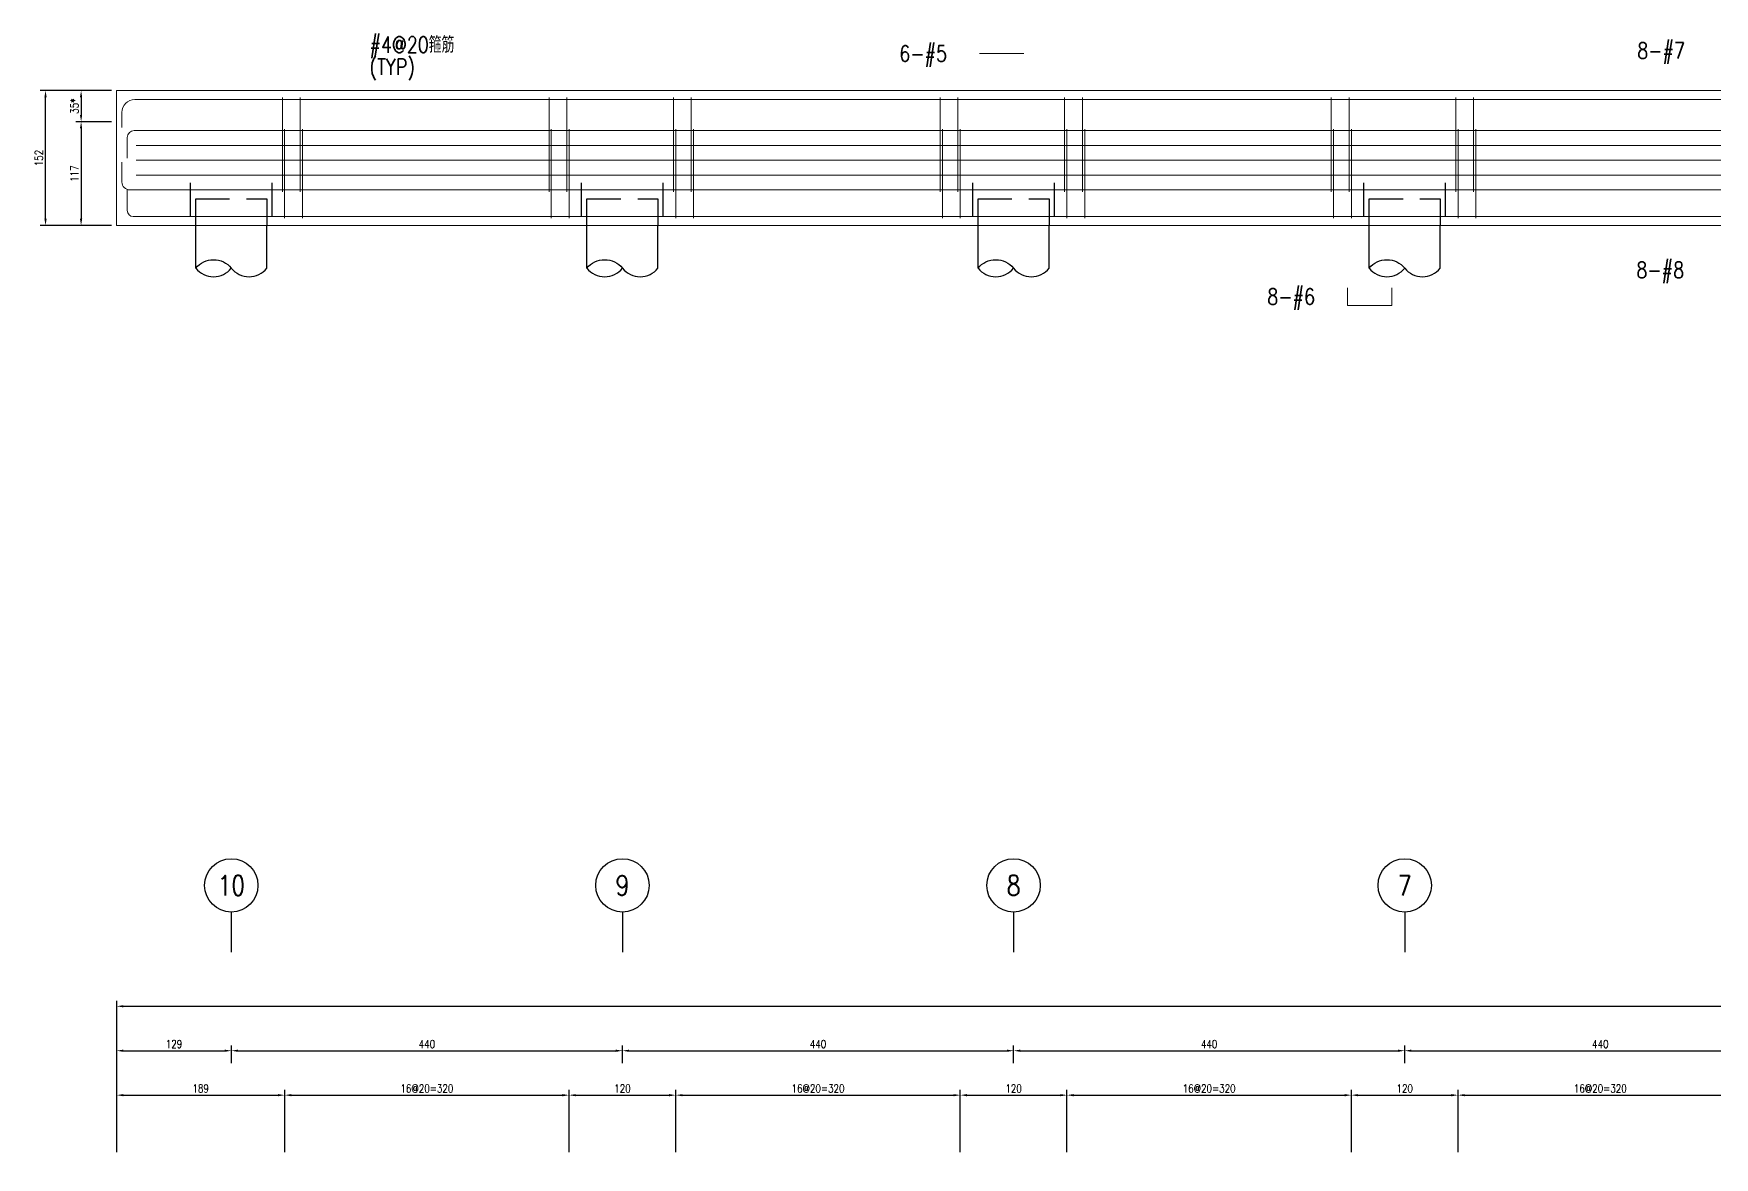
# Model space of a CAD drawing. Extents: x -4754 to 4976, y -19960 to 3841.
# Drawn here: x -359 to 1532, y -6245 to -4981 of the extents above; entities that cross this region are included whole.
import ezdxf
from ezdxf.enums import TextEntityAlignment as Align

# ---------------------------------------------------------------- set-up
doc = ezdxf.new("R2010")
doc.units = 0
doc.header["$LTSCALE"] = 3
doc.linetypes.add('DASHED', pattern=[19.05, 12.7, -6.35])
doc.layers.get('0').update_dxf_attribs({"linetype": 'CONTINUOUS'})
doc.layers.add('HB_0', color=7, linetype='CONTINUOUS', transparency=0.5)
for name, color, linetype in [('HB_DIM', 1, 'CONTINUOUS'), ('HB_TXT_CTEXT', 2, 'CONTINUOUS'), ('鋼筋', 3, 'CONTINUOUS')]:
    doc.layers.add(name, color=color, linetype=linetype)
doc.styles.get("Standard").update_dxf_attribs({"font": 'ROMANS.shx', "width": 0.8, "bigfont": 'chineset.shx'})
doc.dimstyles.new('30', dxfattribs={"dimscale": 3, "dimtxt": 3, "dimasz": 2.5, "dimexe": 2, "dimexo": 2, "dimgap": 1, "dimtad": 1, "dimdsep": 46, "dimtxsty": 'Standard', "dimcen": 0, "dimclrd": 256, "dimclre": 256, "dimclrt": 2, "dimadec": 0, "dimazin": 0, "dimtfac": 1, "dimtix": 1, "dimtmove": 2, "dimatfit": 3, "dimfxl": 1, "dimtolj": 1, "dimtzin": 0, "dimarcsym": 0})

# ---------------------------------------------------------------- blocks, each defined once
blk = doc.blocks.new('pile_vertical')
at = {"color": 252, "linetype": 'DASHED'}
for p, q in [((-46, 10), (-46, 50)), ((46, 10), (46, 50))]:
    blk.add_line(p, q, dxfattribs=at)
at = {"linetype": 'Continuous'}
for p, q in [((-40, -48.1), (-40, 0)), ((40, -48.1), (40, 0))]:
    blk.add_line(p, q, dxfattribs=at)
at = {"color": 252, "linetype": 'DASHED'}
blk.add_lwpolyline([(-40, 0), (-40, 30), (40, 30), (40, 0)], dxfattribs=at)
at = {"linetype": 'Continuous'}
for points in [[(-40, -48.1, -0.48), (0, -48.1, 0.48), (40, -48.1, 0.48)], [(-40, -48.1, 0.48), (0, -48.1, 0.48)]]:
    blk.add_lwpolyline(points, format="xyb", dxfattribs=at)
blk = doc.blocks.new('*D199')
at = {"layer": 'HB_DIM', "linetype": 'Continuous', "lineweight": -2}
for p, q in [((-271.4, -5044.8), (-311.4, -5044.8)), ((-305.4, -5052.3), (-305.4, -5072.3)), ((-271.4, -5079.8), (-311.4, -5079.8))]:
    blk.add_line(p, q, dxfattribs=at)
at = {"layer": 'HB_DIM'}
for points in [[(-304.2, -5052.3), (-306.7, -5052.3), (-305.4, -5044.8)], [(-306.7, -5072.3), (-304.2, -5072.3), (-305.4, -5079.8)]]:
    blk.add_solid(points, dxfattribs=at)
at = {"layer": 'HB_DIM', "color": 2, "linetype": 'Continuous', "insert": (-312.9, -5062.3), "char_height": 9, "attachment_point": 5, "rotation": 90}
blk.add_mtext('\\A1;35*', dxfattribs=at)
blk = doc.blocks.new('*D200')
at = {"layer": 'HB_DIM', "linetype": 'Continuous', "lineweight": -2}
for p, q in [((-271.4, -5079.8), (-311.4, -5079.8)), ((-305.4, -5087.3), (-305.4, -5189)), ((-271.4, -5196.5), (-311.4, -5196.5))]:
    blk.add_line(p, q, dxfattribs=at)
at = {"layer": 'HB_DIM'}
for points in [[(-304.2, -5087.3), (-306.7, -5087.3), (-305.4, -5079.8)], [(-306.7, -5189), (-304.2, -5189), (-305.4, -5196.5)]]:
    blk.add_solid(points, dxfattribs=at)
at = {"layer": 'HB_DIM', "color": 2, "linetype": 'Continuous', "insert": (-312.9, -5138.2), "char_height": 9, "attachment_point": 5, "rotation": 90}
blk.add_mtext('\\A1;117', dxfattribs=at)
blk = doc.blocks.new('*D232')
at = {"layer": 'HB_DIM', "linetype": 'Continuous', "lineweight": -2}
for p, q in [((-281.4, -5044.8), (-351.4, -5044.8)), ((-345.4, -5189), (-345.4, -5052.3)), ((-281.4, -5196.5), (-351.4, -5196.5))]:
    blk.add_line(p, q, dxfattribs=at)
at = {"layer": 'HB_DIM'}
for points in [[(-344.2, -5052.3), (-346.7, -5052.3), (-345.4, -5044.8)], [(-346.7, -5189), (-344.2, -5189), (-345.4, -5196.5)]]:
    blk.add_solid(points, dxfattribs=at)
at = {"layer": 'HB_DIM', "color": 2, "linetype": 'Continuous', "insert": (-352.9, -5120.7), "char_height": 9, "attachment_point": 5, "rotation": 90}
blk.add_mtext('\\A1;152', dxfattribs=at)
blk = doc.blocks.new('line_guide')
at = {"color": 4, "linetype": 'Continuous'}
blk.add_line((0, 0), (0, -45), dxfattribs=at)
blk.add_circle((0, 30), 30, dxfattribs=at)
at = {"color": 4, "linetype": 'Continuous', "width": 0.8}
blk.add_attdef('A', text='', height=22.5, dxfattribs=at).set_placement((0, 30), align=Align.MIDDLE)
blk = doc.blocks.new('*D235')
at = {"layer": 'HB_DIM', "linetype": 'Continuous', "lineweight": -2}
for p, q in [((-265.4, -6238.8), (-265.4, -6168.8)), ((-257.9, -6174.8), (-83.9, -6174.8)), ((-76.4, -6238.8), (-76.4, -6168.8))]:
    blk.add_line(p, q, dxfattribs=at)
at = {"layer": 'HB_DIM'}
for points in [[(-257.9, -6173.6), (-257.9, -6176.1), (-265.4, -6174.8)], [(-83.9, -6176.1), (-83.9, -6173.6), (-76.4, -6174.8)]]:
    blk.add_solid(points, dxfattribs=at)
at = {"layer": 'HB_DIM', "color": 2, "linetype": 'Continuous', "insert": (-170.9, -6167.3), "char_height": 9, "attachment_point": 5, "rotation": 0}
blk.add_mtext('\\A1;189', dxfattribs=at)
blk = doc.blocks.new('*D236')
at = {"layer": 'HB_DIM', "linetype": 'Continuous', "lineweight": -2}
for p, q in [((-76.4, -6238.8), (-76.4, -6168.8)), ((-68.9, -6174.8), (236.1, -6174.8)), ((243.6, -6238.8), (243.6, -6168.8))]:
    blk.add_line(p, q, dxfattribs=at)
at = {"layer": 'HB_DIM'}
for points in [[(-68.9, -6173.6), (-68.9, -6176.1), (-76.4, -6174.8)], [(236.1, -6176.1), (236.1, -6173.6), (243.6, -6174.8)]]:
    blk.add_solid(points, dxfattribs=at)
at = {"layer": 'HB_DIM', "color": 2, "linetype": 'Continuous', "insert": (83.6, -6167.3), "char_height": 9, "attachment_point": 5, "rotation": 0}
blk.add_mtext('\\A1;16@20=320', dxfattribs=at)
blk = doc.blocks.new('*D237')
at = {"layer": 'HB_DIM', "linetype": 'Continuous', "lineweight": -2}
for p, q in [((243.6, -6238.8), (243.6, -6168.8)), ((251.1, -6174.8), (356.1, -6174.8)), ((363.6, -6238.8), (363.6, -6168.8))]:
    blk.add_line(p, q, dxfattribs=at)
at = {"layer": 'HB_DIM'}
for points in [[(251.1, -6173.6), (251.1, -6176.1), (243.6, -6174.8)], [(356.1, -6176.1), (356.1, -6173.6), (363.6, -6174.8)]]:
    blk.add_solid(points, dxfattribs=at)
at = {"layer": 'HB_DIM', "color": 2, "linetype": 'Continuous', "insert": (303.6, -6167.3), "char_height": 9, "attachment_point": 5, "rotation": 0}
blk.add_mtext('\\A1;120', dxfattribs=at)
blk = doc.blocks.new('*D238')
at = {"layer": 'HB_DIM', "linetype": 'Continuous', "lineweight": -2}
for p, q in [((363.6, -6238.8), (363.6, -6168.8)), ((371.1, -6174.8), (676.1, -6174.8)), ((683.6, -6238.8), (683.6, -6168.8))]:
    blk.add_line(p, q, dxfattribs=at)
at = {"layer": 'HB_DIM'}
for points in [[(371.1, -6173.6), (371.1, -6176.1), (363.6, -6174.8)], [(676.1, -6176.1), (676.1, -6173.6), (683.6, -6174.8)]]:
    blk.add_solid(points, dxfattribs=at)
at = {"layer": 'HB_DIM', "color": 2, "linetype": 'Continuous', "insert": (523.6, -6167.3), "char_height": 9, "attachment_point": 5, "rotation": 0}
blk.add_mtext('\\A1;16@20=320', dxfattribs=at)
blk = doc.blocks.new('*D239')
at = {"layer": 'HB_DIM', "linetype": 'Continuous', "lineweight": -2}
for p, q in [((683.6, -6238.8), (683.6, -6168.8)), ((691.1, -6174.8), (796.1, -6174.8)), ((803.6, -6238.8), (803.6, -6168.8))]:
    blk.add_line(p, q, dxfattribs=at)
at = {"layer": 'HB_DIM'}
for points in [[(691.1, -6173.6), (691.1, -6176.1), (683.6, -6174.8)], [(796.1, -6176.1), (796.1, -6173.6), (803.6, -6174.8)]]:
    blk.add_solid(points, dxfattribs=at)
at = {"layer": 'HB_DIM', "color": 2, "linetype": 'Continuous', "insert": (743.6, -6167.3), "char_height": 9, "attachment_point": 5, "rotation": 0}
blk.add_mtext('\\A1;120', dxfattribs=at)
blk = doc.blocks.new('*D240')
at = {"layer": 'HB_DIM', "linetype": 'Continuous', "lineweight": -2}
for p, q in [((803.6, -6238.8), (803.6, -6168.8)), ((811.1, -6174.8), (1116.1, -6174.8)), ((1123.6, -6238.8), (1123.6, -6168.8))]:
    blk.add_line(p, q, dxfattribs=at)
at = {"layer": 'HB_DIM'}
for points in [[(811.1, -6173.6), (811.1, -6176.1), (803.6, -6174.8)], [(1116.1, -6176.1), (1116.1, -6173.6), (1123.6, -6174.8)]]:
    blk.add_solid(points, dxfattribs=at)
at = {"layer": 'HB_DIM', "color": 2, "linetype": 'Continuous', "insert": (963.6, -6167.3), "char_height": 9, "attachment_point": 5, "rotation": 0}
blk.add_mtext('\\A1;16@20=320', dxfattribs=at)
blk = doc.blocks.new('*D241')
at = {"layer": 'HB_DIM', "linetype": 'Continuous', "lineweight": -2}
for p, q in [((1123.6, -6238.8), (1123.6, -6168.8)), ((1131.1, -6174.8), (1236.1, -6174.8)), ((1243.6, -6238.8), (1243.6, -6168.8))]:
    blk.add_line(p, q, dxfattribs=at)
at = {"layer": 'HB_DIM'}
for points in [[(1131.1, -6173.6), (1131.1, -6176.1), (1123.6, -6174.8)], [(1236.1, -6176.1), (1236.1, -6173.6), (1243.6, -6174.8)]]:
    blk.add_solid(points, dxfattribs=at)
at = {"layer": 'HB_DIM', "color": 2, "linetype": 'Continuous', "insert": (1183.6, -6167.3), "char_height": 9, "attachment_point": 5, "rotation": 0}
blk.add_mtext('\\A1;120', dxfattribs=at)
blk = doc.blocks.new('*D242')
at = {"layer": 'HB_DIM', "linetype": 'Continuous', "lineweight": -2}
for p, q in [((1243.6, -6238.8), (1243.6, -6168.8)), ((1251.1, -6174.8), (1556.1, -6174.8)), ((1563.6, -6238.8), (1563.6, -6168.8))]:
    blk.add_line(p, q, dxfattribs=at)
at = {"layer": 'HB_DIM'}
for points in [[(1251.1, -6173.6), (1251.1, -6176.1), (1243.6, -6174.8)], [(1556.1, -6176.1), (1556.1, -6173.6), (1563.6, -6174.8)]]:
    blk.add_solid(points, dxfattribs=at)
at = {"layer": 'HB_DIM', "color": 2, "linetype": 'Continuous', "insert": (1403.6, -6167.3), "char_height": 9, "attachment_point": 5, "rotation": 0}
blk.add_mtext('\\A1;16@20=320', dxfattribs=at)
blk = doc.blocks.new('*D254')
at = {"layer": 'HB_DIM', "linetype": 'Continuous', "lineweight": -2}
for p, q in [((-265.4, -6238.8), (-265.4, -6068.8)), ((3931.6, -6238.8), (3931.6, -6068.8)), ((-257.9, -6074.8), (3924.1, -6074.8))]:
    blk.add_line(p, q, dxfattribs=at)
at = {"layer": 'HB_DIM'}
for points in [[(-257.9, -6073.6), (-257.9, -6076.1), (-265.4, -6074.8)], [(3924.1, -6076.1), (3924.1, -6073.6), (3931.6, -6074.8)]]:
    blk.add_solid(points, dxfattribs=at)
at = {"layer": 'HB_DIM', "color": 2, "linetype": 'Continuous', "insert": (1833.1, -6067.3), "char_height": 9, "attachment_point": 5, "rotation": 0}
blk.add_mtext('\\A1;4197', dxfattribs=at)
blk = doc.blocks.new('*D255')
at = {"layer": 'HB_DIM', "linetype": 'Continuous', "lineweight": -2}
for p, q in [((-265.4, -6238.8), (-265.4, -6118.8)), ((-257.9, -6124.8), (-143.9, -6124.8)), ((-136.4, -6138.8), (-136.4, -6118.8))]:
    blk.add_line(p, q, dxfattribs=at)
at = {"layer": 'HB_DIM'}
for points in [[(-257.9, -6123.6), (-257.9, -6126.1), (-265.4, -6124.8)], [(-143.9, -6126.1), (-143.9, -6123.6), (-136.4, -6124.8)]]:
    blk.add_solid(points, dxfattribs=at)
at = {"layer": 'HB_DIM', "color": 2, "linetype": 'Continuous', "insert": (-200.9, -6117.3), "char_height": 9, "attachment_point": 5, "rotation": 0}
blk.add_mtext('\\A1;129', dxfattribs=at)
blk = doc.blocks.new('*D256')
at = {"layer": 'HB_DIM', "linetype": 'Continuous', "lineweight": -2}
for p, q in [((-136.4, -6138.8), (-136.4, -6118.8)), ((-128.9, -6124.8), (296.1, -6124.8)), ((303.6, -6138.8), (303.6, -6118.8))]:
    blk.add_line(p, q, dxfattribs=at)
at = {"layer": 'HB_DIM'}
for points in [[(-128.9, -6123.6), (-128.9, -6126.1), (-136.4, -6124.8)], [(296.1, -6126.1), (296.1, -6123.6), (303.6, -6124.8)]]:
    blk.add_solid(points, dxfattribs=at)
at = {"layer": 'HB_DIM', "color": 2, "linetype": 'Continuous', "insert": (83.6, -6117.3), "char_height": 9, "attachment_point": 5, "rotation": 0}
blk.add_mtext('\\A1;440', dxfattribs=at)
blk = doc.blocks.new('*D257')
at = {"layer": 'HB_DIM', "linetype": 'Continuous', "lineweight": -2}
for p, q in [((303.6, -6138.8), (303.6, -6118.8)), ((311.1, -6124.8), (736.1, -6124.8)), ((743.6, -6138.8), (743.6, -6118.8))]:
    blk.add_line(p, q, dxfattribs=at)
at = {"layer": 'HB_DIM'}
for points in [[(311.1, -6123.6), (311.1, -6126.1), (303.6, -6124.8)], [(736.1, -6126.1), (736.1, -6123.6), (743.6, -6124.8)]]:
    blk.add_solid(points, dxfattribs=at)
at = {"layer": 'HB_DIM', "color": 2, "linetype": 'Continuous', "insert": (523.6, -6117.3), "char_height": 9, "attachment_point": 5, "rotation": 0}
blk.add_mtext('\\A1;440', dxfattribs=at)
blk = doc.blocks.new('*D258')
at = {"layer": 'HB_DIM', "linetype": 'Continuous', "lineweight": -2}
for p, q in [((743.6, -6138.8), (743.6, -6118.8)), ((751.1, -6124.8), (1176.1, -6124.8)), ((1183.6, -6138.8), (1183.6, -6118.8))]:
    blk.add_line(p, q, dxfattribs=at)
at = {"layer": 'HB_DIM'}
for points in [[(751.1, -6123.6), (751.1, -6126.1), (743.6, -6124.8)], [(1176.1, -6126.1), (1176.1, -6123.6), (1183.6, -6124.8)]]:
    blk.add_solid(points, dxfattribs=at)
at = {"layer": 'HB_DIM', "color": 2, "linetype": 'Continuous', "insert": (963.6, -6117.3), "char_height": 9, "attachment_point": 5, "rotation": 0}
blk.add_mtext('\\A1;440', dxfattribs=at)
blk = doc.blocks.new('*D259')
at = {"layer": 'HB_DIM', "linetype": 'Continuous', "lineweight": -2}
for p, q in [((1183.6, -6138.8), (1183.6, -6118.8)), ((1191.1, -6124.8), (1616.1, -6124.8)), ((1623.6, -6138.8), (1623.6, -6118.8))]:
    blk.add_line(p, q, dxfattribs=at)
at = {"layer": 'HB_DIM'}
for points in [[(1191.1, -6123.6), (1191.1, -6126.1), (1183.6, -6124.8)], [(1616.1, -6126.1), (1616.1, -6123.6), (1623.6, -6124.8)]]:
    blk.add_solid(points, dxfattribs=at)
at = {"layer": 'HB_DIM', "color": 2, "linetype": 'Continuous', "insert": (1403.6, -6117.3), "char_height": 9, "attachment_point": 5, "rotation": 0}
blk.add_mtext('\\A1;440', dxfattribs=at)

msp = doc.modelspace()

# ---------------------------------------------------------------- linework, layer by layer
at = {"layer": 'HB_0', "lineweight": 5}
msp.add_lwpolyline([(-265.427, -5196.53), (-265.427, -5044.802), (3931.573, -5044.802), (3931.573, -5196.53), (-265.427, -5196.53)], dxfattribs=at)
at = {"layer": 'HB_DIM', "color": 1, "linetype": 'Continuous'}
for points in [[(-58.967, -5053.148, 0, 1.25, 0), (-48.967, -5043.148, 0, 0, 0), (1.033, -4993.148, 0, 0, 0), (19.033, -4993.148, 0, 0, 0)], [(-56.427, -5088.648, 0, 1.25, 0), (-48.734, -5075.863, 0, 0, 0), (1.033, -4993.148, 0, 0, 0), (19.033, -4993.148, 0, 0, 0)], [(587.173, -5123.166, 0, 1.25, 0), (587.173, -5108.166, 0, 0, 0), (587.173, -5003.166, 0, 0, 0), (605.173, -5003.166, 0, 0, 0)], [(587.173, -5139.848, 0, 1.25, 0), (587.173, -5124.848, 0, 0, 0), (587.173, -5003.166, 0, 0, 0), (605.173, -5003.166, 0, 0, 0)], [(587.173, -5106.484, 0, 1.25, 0), (587.173, -5091.484, 0, 0, 0), (587.173, -5003.166, 0, 0, 0), (605.173, -5003.166, 0, 0, 0)], [(1417.327, -5089.802, 0, 1.25, 0), (1417.327, -5074.802, 0, 0, 0), (1417.327, -4999.802, 0, 0, 0), (1435.327, -4999.802, 0, 0, 0)], [(1416.351, -5156.53, 0, 1.25, 0), (1416.351, -5171.53, 0, 0, 0), (1416.351, -5246.53, 0, 0, 0), (1434.351, -5246.53, 0, 0, 0)], [(1001.147, -5186.53, 0, 1.25, 0), (1001.147, -5201.53, 0, 0, 0), (1001.147, -5276.53, 0, 0, 0), (1019.147, -5276.53, 0, 0, 0)]]:
    msp.add_lwpolyline(points, format="xyseb", dxfattribs=at)
at = {"layer": 'HB_TXT_CTEXT', "lineweight": 5}
msp.add_line((705.173, -5003.166, 50), (755.173, -5003.166, 50), dxfattribs=at)
msp.add_polyline3d([(1119.147, -5266.53, -50), (1119.147, -5286.53, -50), (1169.147, -5286.53, -50), (1169.147, -5266.53, -50)], dxfattribs=at)
at = {"layer": '鋼筋', "lineweight": 5}
for p, q in [((-244.937, -5054.802, -38), (3911.083, -5054.802, -38)), ((-244.937, -5054.802, -27.143), (3911.083, -5054.802, -27.143)), ((-244.937, -5054.802, -16.286), (3911.083, -5054.802, -16.286)), ((-244.937, -5054.802, -5.429), (3911.083, -5054.802, -5.429)), ((-244.937, -5054.802, 5.429), (3911.083, -5054.802, 5.429)), ((-244.937, -5054.802, 16.286), (3911.083, -5054.802, 16.286)), ((-244.937, -5054.802, 27.143), (3911.083, -5054.802, 27.143)), ((-244.937, -5054.802, 38), (3911.083, -5054.802, 38)), ((-78.967, -5063.352, 33.895), (-78.967, -5055.732, 33.895)), ((-78.967, -5055.732, 40.245), (-78.967, -5155.6, 40.245)), ((-78.967, -5155.6, -40.245), (-78.967, -5055.732, -40.245)), ((-78.967, -5055.732, -33.895), (-78.967, -5063.352, -33.895)), ((-58.967, -5063.352, 33.895), (-58.967, -5055.732, 33.895)), ((-58.967, -5055.732, 40.245), (-58.967, -5155.6, 40.245)), ((-58.967, -5155.6, -40.245), (-58.967, -5055.732, -40.245)), ((-58.967, -5055.732, -33.895), (-58.967, -5063.352, -33.895)), ((221.033, -5063.352, 33.895), (221.033, -5055.732, 33.895)), ((221.033, -5055.732, 40.245), (221.033, -5155.6, 40.245)), ((221.033, -5155.6, -40.245), (221.033, -5055.732, -40.245)), ((221.033, -5055.732, -33.895), (221.033, -5063.352, -33.895)), ((241.033, -5063.352, 33.895), (241.033, -5055.732, 33.895)), ((241.033, -5055.732, 40.245), (241.033, -5155.6, 40.245)), ((241.033, -5155.6, -40.245), (241.033, -5055.732, -40.245)), ((241.033, -5055.732, -33.895), (241.033, -5063.352, -33.895)), ((361.033, -5063.352, 33.895), (361.033, -5055.732, 33.895)), ((361.033, -5055.732, 40.245), (361.033, -5155.6, 40.245)), ((361.033, -5155.6, -40.245), (361.033, -5055.732, -40.245)), ((361.033, -5055.732, -33.895), (361.033, -5063.352, -33.895)), ((381.033, -5063.352, 33.895), (381.033, -5055.732, 33.895)), ((381.033, -5055.732, 40.245), (381.033, -5155.6, 40.245)), ((381.033, -5155.6, -40.245), (381.033, -5055.732, -40.245)), ((381.033, -5055.732, -33.895), (381.033, -5063.352, -33.895)), ((661.033, -5063.352, 33.895), (661.033, -5055.732, 33.895)), ((661.033, -5055.732, 40.245), (661.033, -5155.6, 40.245)), ((661.033, -5155.6, -40.245), (661.033, -5055.732, -40.245)), ((661.033, -5055.732, -33.895), (661.033, -5063.352, -33.895)), ((681.033, -5063.352, 33.895), (681.033, -5055.732, 33.895)), ((681.033, -5055.732, 40.245), (681.033, -5155.6, 40.245)), ((681.033, -5155.6, -40.245), (681.033, -5055.732, -40.245)), ((681.033, -5055.732, -33.895), (681.033, -5063.352, -33.895)), ((801.033, -5063.352, 33.895), (801.033, -5055.732, 33.895)), ((801.033, -5055.732, 40.245), (801.033, -5155.6, 40.245)), ((801.033, -5155.6, -40.245), (801.033, -5055.732, -40.245)), ((801.033, -5055.732, -33.895), (801.033, -5063.352, -33.895)), ((821.033, -5063.352, 33.895), (821.033, -5055.732, 33.895)), ((821.033, -5055.732, 40.245), (821.033, -5155.6, 40.245)), ((821.033, -5155.6, -40.245), (821.033, -5055.732, -40.245)), ((821.033, -5055.732, -33.895), (821.033, -5063.352, -33.895)), ((1101.033, -5063.352, 33.895), (1101.033, -5055.732, 33.895)), ((1101.033, -5055.732, 40.245), (1101.033, -5155.6, 40.245)), ((1101.033, -5155.6, -40.245), (1101.033, -5055.732, -40.245)), ((1101.033, -5055.732, -33.895), (1101.033, -5063.352, -33.895)), ((1121.033, -5063.352, 33.895), (1121.033, -5055.732, 33.895)), ((1121.033, -5055.732, 40.245), (1121.033, -5155.6, 40.245)), ((1121.033, -5155.6, -40.245), (1121.033, -5055.732, -40.245)), ((1121.033, -5055.732, -33.895), (1121.033, -5063.352, -33.895)), ((1241.033, -5063.352, 33.895), (1241.033, -5055.732, 33.895)), ((1241.033, -5055.732, 40.245), (1241.033, -5155.6, 40.245)), ((1241.033, -5155.6, -40.245), (1241.033, -5055.732, -40.245)), ((1241.033, -5055.732, -33.895), (1241.033, -5063.352, -33.895)), ((1261.033, -5063.352, 33.895), (1261.033, -5055.732, 33.895)), ((1261.033, -5055.732, 40.245), (1261.033, -5155.6, 40.245)), ((1261.033, -5155.6, -40.245), (1261.033, -5055.732, -40.245)), ((1261.033, -5055.732, -33.895), (1261.033, -5063.352, -33.895)), ((-259.427, -5086.412, -38), (-259.427, -5069.292, -38)), ((-259.427, -5086.412, -27.143), (-259.427, -5069.292, -27.143)), ((-259.427, -5086.412, -16.286), (-259.427, -5069.292, -16.286)), ((-259.427, -5086.412, -5.429), (-259.427, -5069.292, -5.429)), ((-259.427, -5086.412, 5.429), (-259.427, -5069.292, 5.429)), ((-259.427, -5086.412, 16.286), (-259.427, -5069.292, 16.286)), ((-259.427, -5086.412, 27.143), (-259.427, -5069.292, 27.143)), ((-259.427, -5086.412, 38), (-259.427, -5069.292, 38)), ((-253.427, -5120.912, -50), (-253.427, -5097.572, -50)), ((-253.427, -5120.912, -35.714), (-253.427, -5097.572, -35.714)), ((-253.427, -5120.912, -21.429), (-253.427, -5097.572, -21.429)), ((-253.427, -5120.912, -7.143), (-253.427, -5097.572, -7.143)), ((-253.427, -5120.912, 7.143), (-253.427, -5097.572, 7.143)), ((-253.427, -5120.912, 21.429), (-253.427, -5097.572, 21.429)), ((-253.427, -5120.912, 35.714), (-253.427, -5097.572, 35.714)), ((-253.427, -5120.912, 50), (-253.427, -5097.572, 50)), ((-245.657, -5089.802, -50), (3911.803, -5089.802, -50)), ((-245.657, -5089.802, -35.714), (3911.803, -5089.802, -35.714)), ((-245.657, -5089.802, -21.429), (3911.803, -5089.802, -21.429)), ((-245.657, -5089.802, -7.143), (3911.803, -5089.802, -7.143)), ((-245.657, -5089.802, 7.143), (3911.803, -5089.802, 7.143)), ((-245.657, -5089.802, 21.429), (3911.803, -5089.802, 21.429)), ((-245.657, -5089.802, 35.714), (3911.803, -5089.802, 35.714)), ((-245.657, -5089.802, 50), (3911.803, -5089.802, 50)), ((-76.427, -5098.852, 45.395), (-76.427, -5091.232, 45.395)), ((-76.427, -5091.232, 51.745), (-76.427, -5185.1, 51.745)), ((-76.427, -5185.1, -51.745), (-76.427, -5091.232, -51.745)), ((-76.427, -5091.232, -45.395), (-76.427, -5098.852, -45.395)), ((-56.427, -5098.852, 45.395), (-56.427, -5091.232, 45.395)), ((-56.427, -5091.232, 51.745), (-56.427, -5185.1, 51.745)), ((-56.427, -5185.1, -51.745), (-56.427, -5091.232, -51.745)), ((-56.427, -5091.232, -45.395), (-56.427, -5098.852, -45.395)), ((223.573, -5098.852, 45.395), (223.573, -5091.232, 45.395)), ((223.573, -5091.232, 51.745), (223.573, -5185.1, 51.745)), ((223.573, -5185.1, -51.745), (223.573, -5091.232, -51.745)), ((223.573, -5091.232, -45.395), (223.573, -5098.852, -45.395)), ((243.573, -5098.852, 45.395), (243.573, -5091.232, 45.395)), ((243.573, -5091.232, 51.745), (243.573, -5185.1, 51.745)), ((243.573, -5185.1, -51.745), (243.573, -5091.232, -51.745)), ((243.573, -5091.232, -45.395), (243.573, -5098.852, -45.395)), ((363.573, -5098.852, 45.395), (363.573, -5091.232, 45.395)), ((363.573, -5091.232, 51.745), (363.573, -5185.1, 51.745)), ((363.573, -5185.1, -51.745), (363.573, -5091.232, -51.745)), ((363.573, -5091.232, -45.395), (363.573, -5098.852, -45.395)), ((383.573, -5098.852, 45.395), (383.573, -5091.232, 45.395)), ((383.573, -5091.232, 51.745), (383.573, -5185.1, 51.745)), ((383.573, -5185.1, -51.745), (383.573, -5091.232, -51.745)), ((383.573, -5091.232, -45.395), (383.573, -5098.852, -45.395)), ((663.573, -5098.852, 45.395), (663.573, -5091.232, 45.395)), ((663.573, -5091.232, 51.745), (663.573, -5185.1, 51.745)), ((663.573, -5185.1, -51.745), (663.573, -5091.232, -51.745)), ((663.573, -5091.232, -45.395), (663.573, -5098.852, -45.395)), ((683.573, -5098.852, 45.395), (683.573, -5091.232, 45.395)), ((683.573, -5091.232, 51.745), (683.573, -5185.1, 51.745)), ((683.573, -5185.1, -51.745), (683.573, -5091.232, -51.745)), ((683.573, -5091.232, -45.395), (683.573, -5098.852, -45.395)), ((803.573, -5098.852, 45.395), (803.573, -5091.232, 45.395)), ((803.573, -5091.232, 51.745), (803.573, -5185.1, 51.745)), ((803.573, -5185.1, -51.745), (803.573, -5091.232, -51.745)), ((803.573, -5091.232, -45.395), (803.573, -5098.852, -45.395)), ((823.573, -5098.852, 45.395), (823.573, -5091.232, 45.395)), ((823.573, -5091.232, 51.745), (823.573, -5185.1, 51.745)), ((823.573, -5185.1, -51.745), (823.573, -5091.232, -51.745)), ((823.573, -5091.232, -45.395), (823.573, -5098.852, -45.395)), ((1103.573, -5098.852, 45.395), (1103.573, -5091.232, 45.395)), ((1103.573, -5091.232, 51.745), (1103.573, -5185.1, 51.745)), ((1103.573, -5185.1, -51.745), (1103.573, -5091.232, -51.745)), ((1103.573, -5091.232, -45.395), (1103.573, -5098.852, -45.395)), ((1123.573, -5098.852, 45.395), (1123.573, -5091.232, 45.395)), ((1123.573, -5091.232, 51.745), (1123.573, -5185.1, 51.745)), ((1123.573, -5185.1, -51.745), (1123.573, -5091.232, -51.745)), ((1123.573, -5091.232, -45.395), (1123.573, -5098.852, -45.395)), ((1243.573, -5098.852, 45.395), (1243.573, -5091.232, 45.395)), ((1243.573, -5091.232, 51.745), (1243.573, -5185.1, 51.745)), ((1243.573, -5185.1, -51.745), (1243.573, -5091.232, -51.745)), ((1243.573, -5091.232, -45.395), (1243.573, -5098.852, -45.395)), ((1263.573, -5098.852, 45.395), (1263.573, -5091.232, 45.395)), ((1263.573, -5091.232, 51.745), (1263.573, -5185.1, 51.745)), ((1263.573, -5185.1, -51.745), (1263.573, -5091.232, -51.745)), ((1263.573, -5091.232, -45.395), (1263.573, -5098.852, -45.395)), ((-243.427, -5106.484, -50), (3909.573, -5106.484, -50)), ((-243.427, -5106.484, 50), (3909.573, -5106.484, 50)), ((-243.427, -5123.166, -50), (3909.573, -5123.166, -50)), ((-243.427, -5123.166, 50), (3909.573, -5123.166, 50)), ((-259.427, -5125.26, -50), (-259.427, -5147.64, -50)), ((-259.427, -5125.26, -35.714), (-259.427, -5147.64, -35.714)), ((-259.427, -5125.26, -21.429), (-259.427, -5147.64, -21.429)), ((-259.427, -5125.26, -7.143), (-259.427, -5147.64, -7.143)), ((-259.427, -5125.26, 7.143), (-259.427, -5147.64, 7.143)), ((-259.427, -5125.26, 21.429), (-259.427, -5147.64, 21.429)), ((-259.427, -5125.26, 35.714), (-259.427, -5147.64, 35.714)), ((-259.427, -5125.26, 50), (-259.427, -5147.64, 50)), ((-243.427, -5139.848, -50), (3909.573, -5139.848, -50)), ((-243.427, -5139.848, 50), (3909.573, -5139.848, 50)), ((-253.427, -5155.575, -50), (-253.427, -5179.845, -50)), ((-253.427, -5155.575, -35.714), (-253.427, -5179.845, -35.714)), ((-253.427, -5155.575, -21.429), (-253.427, -5179.845, -21.429)), ((-253.427, -5155.575, -7.143), (-253.427, -5179.845, -7.143)), ((-253.427, -5155.575, 7.143), (-253.427, -5179.845, 7.143)), ((-253.427, -5155.575, 21.429), (-253.427, -5179.845, 21.429)), ((-253.427, -5155.575, 35.714), (-253.427, -5179.845, 35.714)), ((-253.427, -5155.575, 50), (-253.427, -5179.845, 50)), ((-250.537, -5156.53, -50), (3916.683, -5156.53, -50)), ((-250.537, -5156.53, -35.714), (3916.683, -5156.53, -35.714)), ((-250.537, -5156.53, -21.429), (3916.683, -5156.53, -21.429)), ((-250.537, -5156.53, -7.143), (3916.683, -5156.53, -7.143)), ((-250.537, -5156.53, 7.143), (3916.683, -5156.53, 7.143)), ((-250.537, -5156.53, 21.429), (3916.683, -5156.53, 21.429)), ((-250.537, -5156.53, 35.714), (3916.683, -5156.53, 35.714)), ((-250.537, -5156.53, 50), (3916.683, -5156.53, 50)), ((-78.967, -5158.775, 37.07), (-78.967, -5158.775, -37.07)), ((-58.967, -5158.775, 37.07), (-58.967, -5158.775, -37.07)), ((221.033, -5158.775, 37.07), (221.033, -5158.775, -37.07)), ((241.033, -5158.775, 37.07), (241.033, -5158.775, -37.07)), ((361.033, -5158.775, 37.07), (361.033, -5158.775, -37.07)), ((381.033, -5158.775, 37.07), (381.033, -5158.775, -37.07)), ((661.033, -5158.775, 37.07), (661.033, -5158.775, -37.07)), ((681.033, -5158.775, 37.07), (681.033, -5158.775, -37.07)), ((801.033, -5158.775, 37.07), (801.033, -5158.775, -37.07)), ((821.033, -5158.775, 37.07), (821.033, -5158.775, -37.07)), ((1101.033, -5158.775, 37.07), (1101.033, -5158.775, -37.07)), ((1121.033, -5158.775, 37.07), (1121.033, -5158.775, -37.07)), ((1241.033, -5158.775, 37.07), (1241.033, -5158.775, -37.07)), ((1261.033, -5158.775, 37.07), (1261.033, -5158.775, -37.07)), ((-246.742, -5186.53, -50), (3912.888, -5186.53, -50)), ((-246.742, -5186.53, -35.714), (3912.888, -5186.53, -35.714)), ((-246.742, -5186.53, -21.429), (3912.888, -5186.53, -21.429)), ((-246.742, -5186.53, -7.143), (3912.888, -5186.53, -7.143)), ((-246.742, -5186.53, 7.143), (3912.888, -5186.53, 7.143)), ((-246.742, -5186.53, 21.429), (3912.888, -5186.53, 21.429)), ((-246.742, -5186.53, 35.714), (3912.888, -5186.53, 35.714)), ((-246.742, -5186.53, 50), (3912.888, -5186.53, 50)), ((-76.427, -5188.275, 48.57), (-76.427, -5188.275, -48.57)), ((-56.427, -5188.275, 48.57), (-56.427, -5188.275, -48.57)), ((223.573, -5188.275, 48.57), (223.573, -5188.275, -48.57)), ((243.573, -5188.275, 48.57), (243.573, -5188.275, -48.57)), ((363.573, -5188.275, 48.57), (363.573, -5188.275, -48.57)), ((383.573, -5188.275, 48.57), (383.573, -5188.275, -48.57)), ((663.573, -5188.275, 48.57), (663.573, -5188.275, -48.57)), ((683.573, -5188.275, 48.57), (683.573, -5188.275, -48.57)), ((803.573, -5188.275, 48.57), (803.573, -5188.275, -48.57)), ((823.573, -5188.275, 48.57), (823.573, -5188.275, -48.57)), ((1103.573, -5188.275, 48.57), (1103.573, -5188.275, -48.57)), ((1123.573, -5188.275, 48.57), (1123.573, -5188.275, -48.57)), ((1243.573, -5188.275, 48.57), (1243.573, -5188.275, -48.57)), ((1263.573, -5188.275, 48.57), (1263.573, -5188.275, -48.57))]:
    msp.add_line(p, q, dxfattribs=at)
at = {"layer": '鋼筋', "lineweight": 5, "extrusion": (0, 0, -1)}
for centre, radius in [((244.937, -5069.292, 38), 14.49), ((244.937, -5069.292, 27.143), 14.49), ((244.937, -5069.292, 16.286), 14.49), ((244.937, -5069.292, 5.429), 14.49), ((244.937, -5069.292, -5.429), 14.49), ((244.937, -5069.292, -16.286), 14.49), ((244.937, -5069.292, -27.143), 14.49), ((244.937, -5069.292, -38), 14.49), ((245.657, -5097.572, 50), 7.77), ((245.657, -5097.572, 35.714), 7.77), ((245.657, -5097.572, 21.429), 7.77), ((245.657, -5097.572, 7.143), 7.77), ((245.657, -5097.572, -7.143), 7.77), ((245.657, -5097.572, -21.429), 7.77), ((245.657, -5097.572, -35.714), 7.77), ((245.657, -5097.572, -50), 7.77)]:
    msp.add_arc(centre, radius, 0, 90, dxfattribs=at)
at = {"layer": '鋼筋', "lineweight": 5, "extrusion": (1, -2.44929e-16, 0)}
for centre, start, end in [((-5055.732, 37.07, -78.967), 270, 90), ((-5055.732, -37.07, -78.967), 270, 90), ((-5055.732, 37.07, -58.967), 270, 90), ((-5055.732, -37.07, -58.967), 270, 90), ((-5055.732, 37.07, 221.033), 270, 90), ((-5055.732, -37.07, 221.033), 270, 90), ((-5055.732, 37.07, 241.033), 270, 90), ((-5055.732, -37.07, 241.033), 270, 90), ((-5055.732, 37.07, 361.033), 270, 90), ((-5055.732, -37.07, 361.033), 270, 90), ((-5055.732, 37.07, 381.033), 270, 90), ((-5055.732, -37.07, 381.033), 270, 90), ((-5055.732, 37.07, 661.033), 270, 90), ((-5055.732, -37.07, 661.033), 270, 90), ((-5055.732, 37.07, 681.033), 270, 90), ((-5055.732, -37.07, 681.033), 270, 90), ((-5055.732, 37.07, 801.033), 270, 90), ((-5055.732, -37.07, 801.033), 270, 90), ((-5055.732, 37.07, 821.033), 270, 90), ((-5055.732, -37.07, 821.033), 270, 90), ((-5055.732, 37.07, 1101.033), 270, 90), ((-5055.732, -37.07, 1101.033), 270, 90), ((-5055.732, 37.07, 1121.033), 270, 90), ((-5055.732, -37.07, 1121.033), 270, 90), ((-5055.732, 37.07, 1241.033), 270, 90), ((-5055.732, -37.07, 1241.033), 270, 90), ((-5055.732, 37.07, 1261.033), 270, 90), ((-5055.732, -37.07, 1261.033), 270, 90), ((-5091.232, 48.57, -76.427), 270, 90), ((-5091.232, -48.57, -76.427), 270, 90), ((-5091.232, 48.57, -56.427), 270, 90), ((-5091.232, -48.57, -56.427), 270, 90), ((-5091.232, 48.57, 223.573), 270, 90), ((-5091.232, -48.57, 223.573), 270, 90), ((-5091.232, 48.57, 243.573), 270, 90), ((-5091.232, -48.57, 243.573), 270, 90), ((-5091.232, 48.57, 363.573), 270, 90), ((-5091.232, -48.57, 363.573), 270, 90), ((-5091.232, 48.57, 383.573), 270, 90), ((-5091.232, -48.57, 383.573), 270, 90), ((-5091.232, 48.57, 663.573), 270, 90), ((-5091.232, -48.57, 663.573), 270, 90), ((-5091.232, 48.57, 683.573), 270, 90), ((-5091.232, -48.57, 683.573), 270, 90), ((-5091.232, 48.57, 803.573), 270, 90), ((-5091.232, -48.57, 803.573), 270, 90), ((-5091.232, 48.57, 823.573), 270, 90), ((-5091.232, -48.57, 823.573), 270, 90), ((-5091.232, 48.57, 1103.573), 270, 90), ((-5091.232, -48.57, 1103.573), 270, 90), ((-5091.232, 48.57, 1123.573), 270, 90), ((-5091.232, -48.57, 1123.573), 270, 90), ((-5091.232, 48.57, 1243.573), 270, 90), ((-5091.232, -48.57, 1243.573), 270, 90), ((-5091.232, 48.57, 1263.573), 270, 90), ((-5091.232, -48.57, 1263.573), 270, 90), ((-5155.6, 37.07, -78.967), 90, 180), ((-5155.6, -37.07, -78.967), 180, 270), ((-5155.6, 37.07, -58.967), 90, 180), ((-5155.6, -37.07, -58.967), 180, 270), ((-5155.6, 37.07, 221.033), 90, 180), ((-5155.6, -37.07, 221.033), 180, 270), ((-5155.6, 37.07, 241.033), 90, 180), ((-5155.6, -37.07, 241.033), 180, 270), ((-5155.6, 37.07, 361.033), 90, 180), ((-5155.6, -37.07, 361.033), 180, 270), ((-5155.6, 37.07, 381.033), 90, 180), ((-5155.6, -37.07, 381.033), 180, 270), ((-5155.6, 37.07, 661.033), 90, 180), ((-5155.6, -37.07, 661.033), 180, 270), ((-5155.6, 37.07, 681.033), 90, 180), ((-5155.6, -37.07, 681.033), 180, 270), ((-5155.6, 37.07, 801.033), 90, 180), ((-5155.6, -37.07, 801.033), 180, 270), ((-5155.6, 37.07, 821.033), 90, 180), ((-5155.6, -37.07, 821.033), 180, 270), ((-5155.6, 37.07, 1101.033), 90, 180), ((-5155.6, -37.07, 1101.033), 180, 270), ((-5155.6, 37.07, 1121.033), 90, 180), ((-5155.6, -37.07, 1121.033), 180, 270), ((-5155.6, 37.07, 1241.033), 90, 180), ((-5155.6, -37.07, 1241.033), 180, 270), ((-5155.6, 37.07, 1261.033), 90, 180), ((-5155.6, -37.07, 1261.033), 180, 270), ((-5185.1, 48.57, -76.427), 90, 180), ((-5185.1, -48.57, -76.427), 180, 270), ((-5185.1, 48.57, -56.427), 90, 180), ((-5185.1, -48.57, -56.427), 180, 270), ((-5185.1, 48.57, 223.573), 90, 180), ((-5185.1, -48.57, 223.573), 180, 270), ((-5185.1, 48.57, 243.573), 90, 180), ((-5185.1, -48.57, 243.573), 180, 270), ((-5185.1, 48.57, 363.573), 90, 180), ((-5185.1, -48.57, 363.573), 180, 270), ((-5185.1, 48.57, 383.573), 90, 180), ((-5185.1, -48.57, 383.573), 180, 270), ((-5185.1, 48.57, 663.573), 90, 180), ((-5185.1, -48.57, 663.573), 180, 270), ((-5185.1, 48.57, 683.573), 90, 180), ((-5185.1, -48.57, 683.573), 180, 270), ((-5185.1, 48.57, 803.573), 90, 180), ((-5185.1, -48.57, 803.573), 180, 270), ((-5185.1, 48.57, 823.573), 90, 180), ((-5185.1, -48.57, 823.573), 180, 270), ((-5185.1, 48.57, 1103.573), 90, 180), ((-5185.1, -48.57, 1103.573), 180, 270), ((-5185.1, 48.57, 1123.573), 90, 180), ((-5185.1, -48.57, 1123.573), 180, 270), ((-5185.1, 48.57, 1243.573), 90, 180), ((-5185.1, -48.57, 1243.573), 180, 270), ((-5185.1, 48.57, 1263.573), 90, 180), ((-5185.1, -48.57, 1263.573), 180, 270)]:
    msp.add_arc(centre, 3.175, start, end, dxfattribs=at)
at = {"layer": '鋼筋', "lineweight": 5}
for centre, radius in [((-250.537, -5147.64, -50), 8.89), ((-250.537, -5147.64, -35.714), 8.89), ((-250.537, -5147.64, -21.429), 8.89), ((-250.537, -5147.64, -7.143), 8.89), ((-250.537, -5147.64, 7.143), 8.89), ((-250.537, -5147.64, 21.429), 8.89), ((-250.537, -5147.64, 35.714), 8.89), ((-250.537, -5147.64, 50), 8.89), ((-246.742, -5179.845, -50), 6.685), ((-246.742, -5179.845, -35.714), 6.685), ((-246.742, -5179.845, -21.429), 6.685), ((-246.742, -5179.845, -7.143), 6.685), ((-246.742, -5179.845, 7.143), 6.685), ((-246.742, -5179.845, 21.429), 6.685), ((-246.742, -5179.845, 35.714), 6.685), ((-246.742, -5179.845, 50), 6.685)]:
    msp.add_arc(centre, radius, 180, 270, dxfattribs=at)

# ---------------------------------------------------------------- block references
at = {"layer": 'HB_0', "linetype": 'Continuous'}
for p in [(-136.427, -5196.53), (303.573, -5196.53), (743.573, -5196.53), (1183.573, -5196.53)]:
    msp.add_blockref('pile_vertical', p, dxfattribs=at)
for p, values in [((-136.427, -5968.802), {'A': '10'}), ((303.573, -5968.802), {'A': '9'}), ((743.573, -5968.802), {'A': '8'}), ((1183.573, -5968.802), {'A': '7'})]:
    msp.add_blockref('line_guide', p, dxfattribs=at).add_auto_attribs(values)

# ---------------------------------------------------------------- texts
at = {"layer": 'HB_TXT_CTEXT', "linetype": 'Continuous', "width": 0.8}
for s, p in [('#4@20箍筋', (19.033, -4993.148, 35.225)), (' 6-#5', (605.173, -5003.166, 50)), (' 8-#7', (1435.327, -4999.802, -50)), ('(TYP)', (19.033, -5018.148, 35.225)), (' 8-#8', (1434.351, -5246.53, -50)), (' 8-#6', (1019.147, -5276.53, -50))]:
    msp.add_text(s, height=18, dxfattribs=at).set_placement(p, align=Align.MIDDLE_LEFT)

# ---------------------------------------------------------------- dimensions: what is measured, and where the dimension line sits
at = {"layer": 'HB_DIM', "linetype": 'Continuous'}
for base, p1, p2, angle, override, picture, middle in [((-345.427, -5044.802), (-275.427, -5196.53), (-275.427, -5044.802), 90, {"dimtad": 4, "dimdec": 0, "dimpost": '<>'}, '*D232', (-352.927, -5120.666)), ((-305.427, -5196.53), (-265.427, -5079.802), (-265.427, -5196.53), 90, {"dimtad": 4, "dimdec": 0, "dimpost": '<>'}, '*D200', (-312.927, -5138.166)), ((3931.573, -6074.802), (-265.427, -6244.802), (3931.573, -6244.802), 0, {"dimdec": 0, "dimpost": '<>'}, '*D254', (1833.073, -6067.302)), ((-136.427, -6124.802), (-265.427, -6244.802), (-136.427, -6144.802, 21), 0, {"dimdec": 0, "dimpost": '<>'}, '*D255', (-200.927, -6117.302)), ((303.573, -6124.802), (-136.427, -6144.802, 21), (303.573, -6144.802, -419), 0, {"dimdec": 0, "dimpost": '<>'}, '*D256', (83.573, -6117.302)), ((743.573, -6124.802), (303.573, -6144.802, -419), (743.573, -6144.802, -859), 0, {"dimdec": 0, "dimpost": '<>'}, '*D257', (523.573, -6117.302)), ((1183.573, -6124.802), (743.573, -6144.802, -859), (1183.573, -6144.802, -1299), 0, {"dimdec": 0, "dimpost": '<>'}, '*D258', (963.573, -6117.302)), ((1623.573, -6124.802), (1183.573, -6144.802, -1299), (1623.573, -6144.802, -1739), 0, {"dimdec": 0, "dimpost": '<>'}, '*D259', (1403.573, -6117.302)), ((-76.427, -6174.802), (-265.427, -6244.802), (-76.427, -6244.802, 45.395), 0, {"dimdec": 0, "dimpost": '<>'}, '*D235', (-170.927, -6167.302)), ((363.573, -6174.802), (243.573, -6244.802, 45.395), (363.573, -6244.802, 45.395), 0, {"dimdec": 0, "dimpost": '<>'}, '*D237', (303.573, -6167.302)), ((803.573, -6174.802), (683.573, -6244.802, 45.395), (803.573, -6244.802, 45.395), 0, {"dimdec": 0, "dimpost": '<>'}, '*D239', (743.573, -6167.302)), ((1243.573, -6174.802), (1123.573, -6244.802, 45.395), (1243.573, -6244.802, 45.395), 0, {"dimdec": 0, "dimpost": '<>'}, '*D241', (1183.573, -6167.302))]:
    dim = msp.add_linear_dim(base=base, p1=p1, p2=p2, angle=angle, dimstyle='30', override=override, dxfattribs=at)
    dim.commit()
    dim.dimension.update_dxf_attribs({"geometry": picture, "text_midpoint": middle})
for base, p1, p2, angle, text, override, picture, middle in [((-305.427, -5079.802), (-265.427, -5044.802), (-265.427, -5079.802), 90, '<>*', {"dimtad": 4, "dimdec": 0, "dimpost": '<>'}, '*D199', (-312.927, -5062.302)), ((243.573, -6174.802), (-76.427, -6244.802, 45.395), (243.573, -6244.802, 45.395), 0, '16@20=<>', {"dimdec": 0, "dimpost": '<>'}, '*D236', (83.573, -6167.302)), ((683.573, -6174.802), (363.573, -6244.802, 45.395), (683.573, -6244.802, 45.395), 0, '16@20=<>', {"dimdec": 0, "dimpost": '<>'}, '*D238', (523.573, -6167.302)), ((1123.573, -6174.802), (803.573, -6244.802, 45.395), (1123.573, -6244.802, 45.395), 0, '16@20=<>', {"dimdec": 0, "dimpost": '<>'}, '*D240', (963.573, -6167.302)), ((1563.573, -6174.802), (1243.573, -6244.802, 45.395), (1563.573, -6244.802, 45.395), 0, '16@20=<>', {"dimdec": 0, "dimpost": '<>'}, '*D242', (1403.573, -6167.302))]:
    dim = msp.add_linear_dim(base=base, p1=p1, p2=p2, angle=angle, text=text, dimstyle='30', override=override, dxfattribs=at)
    dim.commit()
    dim.dimension.update_dxf_attribs({"geometry": picture, "text_midpoint": middle})

doc.saveas('drawing.dxf')
